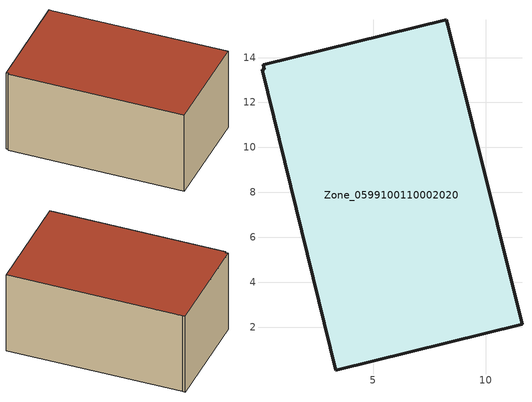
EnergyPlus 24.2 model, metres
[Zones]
Zone_0599100110002020
 floor ground (C_G): 8.26,15.68 8.31,15.47 11.62,2.12 3.34,0.08 0.05,13.45 0.15,13.47 0.1,13.67 z0
 wall outside (C_F): 8.26,15.68 0.1,13.67 0.15,13.47 0.05,13.45 3.34,0.08 11.62,2.12 8.31,15.47 8.26,15.68 z0:6.78
 roof outside (C_R): 8.31,15.47 8.26,15.68 0.1,13.67 0.15,13.47 0.05,13.45 3.34,0.08 11.62,2.12 z6.78
[BUILDING]
Pand.0599100110002020: North Axis=0; Terrain=City; Loads Convergence Tolerance Value=0.04; Temperature Convergence Tolerance Value=0.4; Solar Distribution=FullExterior; Maximum Number of Warmup Days=25; Minimum Number of Warmup Days=1
[Site:Location]
Rotterdam.The.Hague.AP_ZH_NLD Design_Conditions: Latitude=51.96; Longitude=4.45; Time Zone=1; Elevation=-4.5
[SITE:GROUNDTEMPERATURE:BUILDINGSURFACE]
18, 18, 18, 18, 18, 18, 18, 18, 18, 18, 18, 18
[MATERIAL] Thermal Absorptance=0.9; Solar Absorptance=0.7; Visible Absorptance=0.7
Name | Roughness | Thickness | Conductivity | Density | Specific Heat
G.D.2015-2018 | MediumSmooth | 0.15 | 0.0428571 | 540 | 1210
F.D.2015-2018 | Rough | 0.3 | 0.0666667 | 1920 | 840
R.D.2015-2018 | MediumRough | 0.2 | 0.0333333 | 1500 | 1000
[CONSTRUCTION]
C_G: G.D.2015-2018
C_F: F.D.2015-2018
C_R: R.D.2015-2018
[ZONE]
Zone_0599100110002020: Type=1; Multiplier=1; Ceiling Height=Autocalculate; Volume=Autocalculate; Floor Area=autocalculate; Part of Total Floor Area=Yes
[ZONEINFILTRATION:DESIGNFLOWRATE]
Infil_Zone_0599100110002020: Zone or ZoneList or Space or SpaceList=Zone_0599100110002020; Schedule=AlwaysOn; Design Flow Rate Calculation Method=Flow/Area; Flow Rate per Floor Area=0.0021; Constant Term Coefficient=1; Temperature Term Coefficient=0; Velocity Term Coefficient=0; Velocity Squared Term Coefficient=0
[HVACTEMPLATE:ZONE:IDEALLOADSAIRSYSTEM]
Zone_0599100110002020: Maximum Heating Supply Air Temperature=50; Minimum Cooling Supply Air Temperature=13; Maximum Heating Supply Air Humidity Ratio=0.0156; Minimum Cooling Supply Air Humidity Ratio=0.0077; Heating Limit=NoLimit; Cooling Limit=NoLimit; Dehumidification Control Type=ConstantSensibleHeatRatio; Cooling Sensible Heat Ratio=0.7; Dehumidification Setpoint=60; Humidification Control Type=None; Humidification Setpoint=30; Outdoor Air Method=None; Outdoor Air Flow Rate per Person=0.00944; Outdoor Air Flow Rate per Zone Floor Area=0; Outdoor Air Flow Rate per Zone=0; Demand Controlled Ventilation Type=None; Outdoor Air Economizer Type=NoEconomizer; Heat Recovery Type=None; Sensible Heat Recovery Effectiveness=0.7; Latent Heat Recovery Effectiveness=0.65
[ZONECONTROL:THERMOSTAT]
ThermostatControl_Zone_0599100110002020: Zone or ZoneList=Zone_0599100110002020; Control Type Schedule=DualSetpointControlType; Control 1=Thermostat_Zone_0599100110002020; Temperature Difference Between Cutout And Setpoint=0
[THERMOSTATSETPOINT:DUALSETPOINT]
Thermostat_Zone_0599100110002020: Heating Setpoint Temperature Schedule=HeatingSetpoint_Zone_0599100110002020; Cooling Setpoint Temperature Schedule=CoolingSetpoint_Zone_0599100110002020
[SCHEDULE:COMPACT]
HeatingSetpoint_Zone_0599100110002020: Through: 12/31, For: AllDays, Until: 24:00, 21
CoolingSetpoint_Zone_0599100110002020: Through: 12/31, For: AllDays, Until: 24:00, 24
DualSetpointControlType: Through: 12/31, For: AllDays, Until: 24:00, 4
AlwaysOn: Through: 12/31, For: AllDays, Until: 24:00, 1
